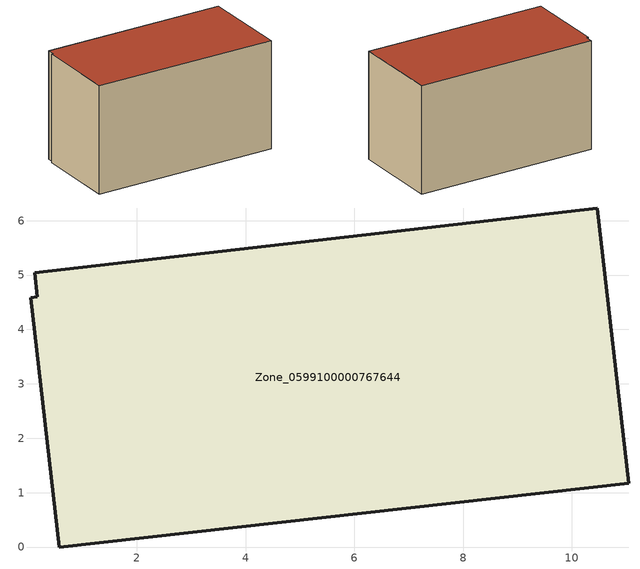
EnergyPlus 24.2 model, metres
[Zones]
Zone_0599100000767644
 floor ground (C_G): 0.58,0 0.05,4.58 0.17,4.6 0.12,5.05 10.46,6.23 11.04,1.17 z0
 wall outside (C_F): 0.58,0 11.04,1.17 10.46,6.23 0.12,5.05 0.17,4.6 0.05,4.58 0.58,0 z0:6.18
 roof outside (C_R): 0.05,4.58 0.58,0 11.04,1.17 10.46,6.23 0.12,5.05 0.17,4.6 z6.18
[BUILDING]
Pand.0599100000767644: North Axis=0; Terrain=City; Loads Convergence Tolerance Value=0.04; Temperature Convergence Tolerance Value=0.4; Solar Distribution=FullExterior; Maximum Number of Warmup Days=25; Minimum Number of Warmup Days=1
[Site:Location]
Rotterdam.The.Hague.AP_ZH_NLD Design_Conditions: Latitude=51.96; Longitude=4.45; Time Zone=1; Elevation=-4.5
[SITE:GROUNDTEMPERATURE:BUILDINGSURFACE]
18, 18, 18, 18, 18, 18, 18, 18, 18, 18, 18, 18
[MATERIAL] Thermal Absorptance=0.9; Solar Absorptance=0.7; Visible Absorptance=0.7
Name | Roughness | Thickness | Conductivity | Density | Specific Heat
G.TC.2006-2014 | MediumSmooth | 0.15 | 0.06 | 540 | 1210
F.TC.2006-2014 | Rough | 0.3 | 0.12 | 1920 | 840
R.TC.2006-2014 | MediumRough | 0.2 | 0.08 | 1500 | 1000
[CONSTRUCTION]
C_G: G.TC.2006-2014
C_F: F.TC.2006-2014
C_R: R.TC.2006-2014
[ZONE]
Zone_0599100000767644: Type=1; Multiplier=1; Ceiling Height=Autocalculate; Volume=Autocalculate; Floor Area=autocalculate; Part of Total Floor Area=Yes
[ZONEINFILTRATION:DESIGNFLOWRATE]
Infil_Zone_0599100000767644: Zone or ZoneList or Space or SpaceList=Zone_0599100000767644; Schedule=AlwaysOn; Design Flow Rate Calculation Method=Flow/Area; Flow Rate per Floor Area=0.0015; Constant Term Coefficient=1; Temperature Term Coefficient=0; Velocity Term Coefficient=0; Velocity Squared Term Coefficient=0
[HVACTEMPLATE:ZONE:IDEALLOADSAIRSYSTEM]
Zone_0599100000767644: Maximum Heating Supply Air Temperature=50; Minimum Cooling Supply Air Temperature=13; Maximum Heating Supply Air Humidity Ratio=0.0156; Minimum Cooling Supply Air Humidity Ratio=0.0077; Heating Limit=NoLimit; Cooling Limit=NoLimit; Dehumidification Control Type=ConstantSensibleHeatRatio; Cooling Sensible Heat Ratio=0.7; Dehumidification Setpoint=60; Humidification Control Type=None; Humidification Setpoint=30; Outdoor Air Method=None; Outdoor Air Flow Rate per Person=0.00944; Outdoor Air Flow Rate per Zone Floor Area=0; Outdoor Air Flow Rate per Zone=0; Demand Controlled Ventilation Type=None; Outdoor Air Economizer Type=NoEconomizer; Heat Recovery Type=None; Sensible Heat Recovery Effectiveness=0.7; Latent Heat Recovery Effectiveness=0.65
[ZONECONTROL:THERMOSTAT]
ThermostatControl_Zone_0599100000767644: Zone or ZoneList=Zone_0599100000767644; Control Type Schedule=DualSetpointControlType; Control 1=Thermostat_Zone_0599100000767644; Temperature Difference Between Cutout And Setpoint=0
[THERMOSTATSETPOINT:DUALSETPOINT]
Thermostat_Zone_0599100000767644: Heating Setpoint Temperature Schedule=HeatingSetpoint_Zone_0599100000767644; Cooling Setpoint Temperature Schedule=CoolingSetpoint_Zone_0599100000767644
[SCHEDULE:COMPACT]
HeatingSetpoint_Zone_0599100000767644: Through: 12/31, For: AllDays, Until: 24:00, 21
CoolingSetpoint_Zone_0599100000767644: Through: 12/31, For: AllDays, Until: 24:00, 24
DualSetpointControlType: Through: 12/31, For: AllDays, Until: 24:00, 4
AlwaysOn: Through: 12/31, For: AllDays, Until: 24:00, 1
